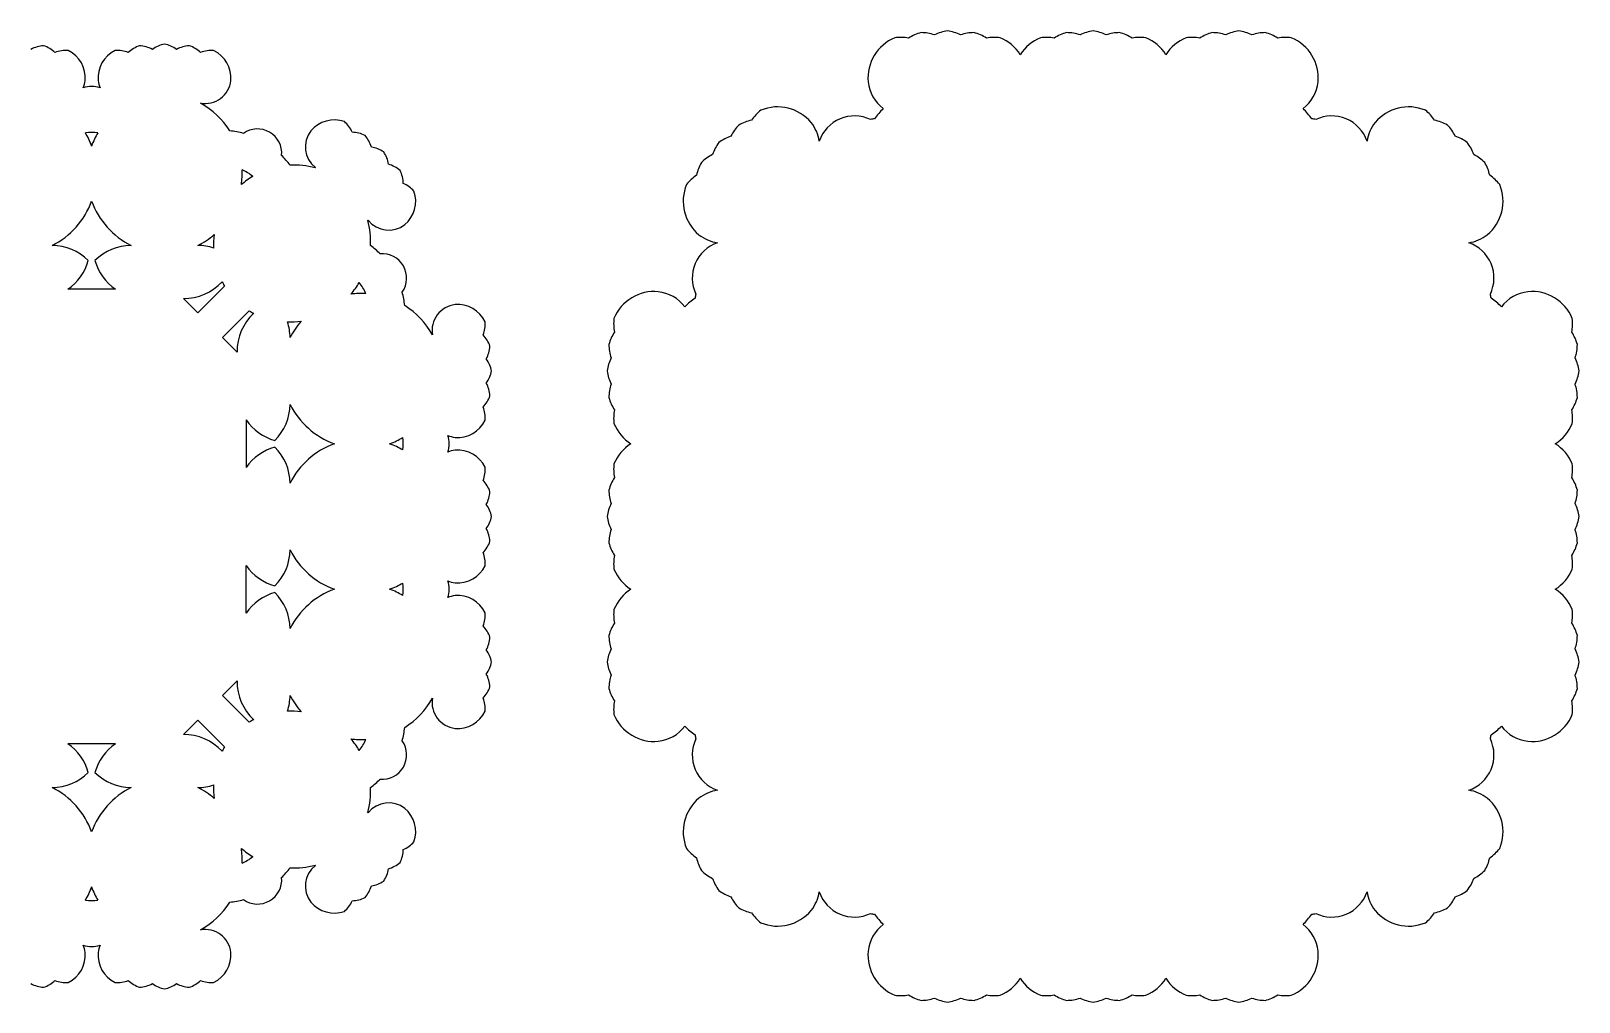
# Model space of a CAD drawing. Extents: x 130 to 830, y -237 to -14.
# Drawn here: x 473.9 to 829.7, y -236.9 to -13.6 of the extents above; entities that cross this region are included whole.
import ezdxf

# ---------------------------------------------------------------- set-up
doc = ezdxf.new("R2010")
doc.units = 0
doc.layers.get('0').update_dxf_attribs({"linetype": 'CONTINUOUS'})

msp = doc.modelspace()

# ---------------------------------------------------------------- linework, layer by layer
for p, q in [((539.212903, -44.950945), (539.16661, -45.04434)), ((551.357747, -57.095789), (551.264353, -57.142082)), ((493.271197, -72.97894), (482.328835, -72.97894)), ((518.367742, -72.284096), (512.223821, -78.428017)), ((508.881669, -75.085864), (512.223821, -78.428017)), ((524.024596, -77.94095), (517.880676, -84.084871)), ((521.222828, -87.427024), (517.880676, -84.084871)), ((523.329752, -103.037496), (523.329752, -113.979857)), ((523.329752, -147.446117), (523.329752, -136.503755)), ((521.222828, -163.056589), (517.880676, -166.398741)), ((524.024596, -172.542662), (517.880676, -166.398741)), ((508.881669, -175.397748), (512.223821, -172.055596)), ((518.367742, -178.199516), (512.223821, -172.055596)), ((493.271197, -177.504672), (482.328835, -177.504672)), ((551.357747, -193.387823), (551.264353, -193.34153)), ((539.212903, -205.532667), (539.16661, -205.439273))]:
    msp.add_line(p, q)
for centre, radius, start, end in [((681.013297, -23.620066), 10.011398, 105.012562, 123.009727), ((678.364352, -23.96161), 10.011398, 71.68415, 89.681316), ((685.846159, -23.481262), 10.011398, 97.665623, 115.662789), ((683.175287, -23.481262), 10.011398, 64.337211, 82.334377), ((690.657093, -23.96161), 10.011398, 90.318684, 108.31585), ((688.008149, -23.620066), 10.011398, 56.990273, 74.987438), ((714.479556, -23.620066), 10.011398, 105.012562, 123.009727), ((711.830612, -23.96161), 10.011398, 71.68415, 89.681316), ((719.312418, -23.481262), 10.011398, 97.665623, 115.662789), ((716.641546, -23.481262), 10.011398, 64.337211, 82.334377), ((724.123353, -23.96161), 10.011398, 90.318684, 108.31585), ((721.474408, -23.620066), 10.011398, 56.990273, 74.987438), ((747.945816, -23.620066), 10.011398, 105.012562, 123.009727), ((745.296871, -23.96161), 10.011398, 71.68415, 89.681316), ((752.778678, -23.481262), 10.011398, 97.665623, 115.662789), ((750.107806, -23.481262), 10.011398, 64.337211, 82.334377), ((757.589612, -23.96161), 10.011398, 90.318684, 108.31585), ((754.940668, -23.620066), 10.011398, 56.990273, 74.987438), ((477.213257, -23.96161), 7.011398, 93.633069, 118.646335), ((474.564312, -23.620066), 7.011398, 46.659787, 71.673054), ((501.03572, -23.620066), 7.011398, 108.326946, 133.340213), ((498.386775, -23.96161), 7.011398, 61.353665, 86.366931), ((505.868582, -23.481262), 7.011398, 100.980008, 125.993274), ((503.197709, -23.481262), 7.011398, 54.006726, 79.019992), ((510.679516, -23.96161), 7.011398, 93.633069, 118.646335), ((508.030572, -23.620066), 7.011398, 46.659787, 71.673054), ((676.237862, -24.375744), 10.011398, 112.3595, 185.272749), ((673.654341, -25.053223), 10.011398, 79.031089, 97.028255), ((695.367104, -25.053223), 10.011398, 82.971745, 100.968911), ((692.783583, -24.375744), 10.011398, 32.321234, 67.6405), ((709.704122, -24.375744), 10.011398, 112.3595, 147.678766), ((707.120601, -25.053223), 10.011398, 79.031089, 97.028255), ((728.833364, -25.053223), 10.011398, 82.971745, 100.968911), ((726.249843, -24.375744), 10.011398, 32.321234, 67.6405), ((743.170381, -24.375744), 10.011398, 112.3595, 147.678766), ((740.58686, -25.053223), 10.011398, 79.031089, 97.028255), ((762.299623, -25.053223), 10.011398, 82.971745, 100.968911), ((759.716102, -24.375744), 10.011398, 354.727251, 67.6405), ((481.923268, -25.053223), 7.011398, 86.28613, 111.299396), ((479.339747, -24.375744), 7.011398, 355.018735, 64.326115), ((496.260285, -24.375744), 7.011398, 115.673885, 184.981265), ((493.676764, -25.053223), 7.011398, 68.700604, 93.71387), ((515.389527, -25.053223), 7.011398, 86.28613, 111.299396), ((512.806006, -24.375744), 7.011398, 355.018735, 64.326115), ((480.361729, -24.257599), 6.007082, 336.415918, 353.049337), ((487.800016, -31.898979), 5.583255, 69.744609, 110.255391), ((495.238302, -24.257599), 6.007082, 186.950663, 203.584082), ((513.827989, -24.257599), 6.007082, 260.547539, 353.049337), ((675.21588, -24.257599), 9.007082, 186.618661, 232.452406), ((760.738085, -24.257599), 9.007082, 307.547594, 353.381339), ((503.884805, -46.377348), 18.506069, 32.065585, 61.054058), ((647.779641, -39.691223), 10.011398, 127.971745, 145.968911), ((645.473766, -41.038998), 10.011398, 39.727251, 112.6405), ((685.159063, -46.377348), 21.506069, 135.854873, 144.081401), ((750.794901, -46.377348), 21.506069, 35.918599, 44.145127), ((790.480199, -41.038998), 10.011398, 67.3595, 140.272749), ((788.174323, -39.691223), 10.011398, 34.031089, 52.028255), ((543.570103, -41.038998), 7.011398, 70.673885, 139.981265), ((541.264227, -39.691223), 7.011398, 23.700604, 48.71387), ((643.677274, -42.249817), 10.011398, 135.318684, 153.31585), ((641.562679, -43.881396), 10.011398, 101.990273, 119.987438), ((646.112876, -40.232806), 9.007082, 8.525566, 38.381339), ((663.137282, -41.688369), 8.583255, 64.592636, 161.02517), ((671.494337, -56.163213), 22.71411, 99.507881, 101.875909), ((764.459628, -56.163213), 22.71411, 78.124091, 80.492119), ((772.816683, -41.688369), 8.583255, 18.97483, 115.407364), ((789.841089, -40.232806), 9.007082, 141.618661, 171.474434), ((794.391285, -43.881396), 10.011398, 60.012562, 78.009727), ((792.276691, -42.249817), 10.011398, 26.68415, 44.681316), ((487.800016, -48.613089), 11.71411, 82.964917, 97.035083), ((470.418546, -46.377348), 18.506069, 20.077224, 30.491512), ((505.181486, -46.377348), 18.506069, 149.508488, 159.922776), ((517.549532, -56.163213), 19.71411, 74.904842, 84.12451), ((525.906587, -41.688369), 5.583255, 354.741205, 125.258795), ((542.930993, -40.232806), 6.007082, 141.950663, 231.760422), ((547.481189, -43.881396), 7.011398, 63.326946, 88.340213), ((545.366595, -42.249817), 7.011398, 16.353665, 41.366931), ((638.04718, -47.200596), 10.011398, 109.337211, 127.334377), ((797.906785, -47.200596), 10.011398, 52.665623, 70.662789), ((517.549532, -56.163213), 19.71411, 36.552564, 45.095158), ((550.996688, -47.200596), 7.011398, 55.980008, 80.993274), ((549.108096, -45.312004), 7.011398, 9.006726, 34.019992), ((634.984993, -50.942097), 10.011398, 116.68415, 134.681316), ((639.935772, -45.312004), 10.011398, 142.665623, 160.662789), ((796.018193, -45.312004), 10.011398, 19.337211, 37.334377), ((800.968972, -50.942097), 10.011398, 45.318684, 63.31585), ((503.884805, -46.377348), 18.506069, 352.148399, 2.758712), ((517.549532, -56.163213), 11.71411, 51.432552, 65.703374), ((534.320861, -62.904724), 18.506069, 74.820345, 92.895332), ((554.058875, -50.942097), 7.011398, 48.633069, 73.646335), ((552.427297, -48.827503), 7.011398, 1.659787, 26.673054), ((636.616572, -48.827503), 10.011398, 150.012562, 168.009727), ((799.337393, -48.827503), 10.011398, 11.990273, 29.987438), ((534.320861, -62.904724), 18.506069, 120.772741, 130.845943), ((556.617469, -55.044465), 7.011398, 41.28613, 66.299396), ((633.774175, -52.73859), 10.011398, 157.3595, 230.272749), ((632.426399, -55.044465), 10.011398, 124.031089, 142.028255), ((802.17979, -52.73859), 10.011398, 309.727251, 22.6405), ((803.527565, -55.044465), 10.011398, 37.971745, 55.968911), ((470.418546, -46.377348), 18.506069, 296.754963, 339.922776), ((505.181486, -46.377348), 18.506069, 200.077224, 243.245037), ((555.269694, -52.73859), 7.011398, 310.018735, 19.326115), ((503.884805, -46.377348), 18.506069, 296.754963, 310.845943), ((534.320861, -62.904724), 18.506069, 172.148399, 181.85427), ((533.403969, -61.987832), 18.506069, 357.104668, 15.179655), ((556.075886, -53.3777), 6.007082, 218.239578, 308.049337), ((632.967982, -53.3777), 9.007082, 231.618661, 261.474434), ((802.985982, -53.3777), 9.007082, 278.525566, 308.381339), ((478.618179, -74.818423), 11.91699, 45.052971, 89.368461), ((496.981853, -74.818423), 11.91699, 90.631539, 134.947029), ((512.084438, -74.818423), 11.91699, 71.709123, 89.368461), ((540.145479, -78.759161), 19.71411, 44.904842, 53.447436), ((634.423545, -70.402106), 8.583255, 108.97483, 205.407364), ((801.530419, -70.402106), 8.583255, 334.592636, 71.02517), ((475.561645, -63.169771), 11.91699, 304.601177, 344.352245), ((500.038386, -63.169771), 11.91699, 195.647755, 235.398823), ((554.620323, -70.402106), 5.583255, 324.741205, 95.258795), ((509.027905, -63.169771), 11.91699, 269.296893, 317.382938), ((534.320861, -62.904724), 18.506069, 206.765362, 210.452696), ((533.403969, -61.987832), 18.506069, 319.154057, 329.227259), ((549.931344, -92.423887), 18.506069, 87.241288, 97.851601), ((540.145479, -78.759161), 11.71411, 24.296626, 38.567448), ((540.145479, -78.759161), 19.71411, 5.87549, 15.095158), ((617.11092, -83.502686), 10.011398, 84.727251, 157.6405), ((616.992775, -82.480703), 9.007082, 37.547594, 83.381339), ((648.898389, -78.759161), 22.71411, 168.124091, 170.492119), ((787.055575, -78.759161), 22.71411, 9.507881, 11.875909), ((818.96119, -82.480703), 9.007082, 96.618661, 142.452406), ((818.843045, -83.502686), 10.011398, 22.3595, 95.272749), ((533.403969, -61.987832), 18.506069, 239.547304, 243.234638), ((549.931344, -92.423887), 18.506069, 28.945942, 57.934415), ((572.051094, -82.480703), 6.007082, 96.950663, 189.452461), ((571.932949, -83.502686), 7.011398, 25.673885, 94.981265), ((639.112524, -92.423887), 21.506069, 125.918599, 134.145127), ((796.84144, -92.423887), 21.506069, 45.854873, 54.081401), ((533.138921, -87.280787), 11.91699, 132.617062, 180.703107), ((533.403969, -61.987832), 18.506069, 268.14573, 277.851601), ((521.490269, -84.224254), 11.91699, 0.631539, 18.290877), ((549.931344, -92.423887), 18.506069, 139.154057, 153.245037), ((571.25547, -80.919165), 7.011398, 338.700604, 3.71387), ((617.788399, -80.919165), 10.011398, 172.971745, 190.968911), ((818.165566, -80.919165), 10.011398, 349.031089, 7.028255), ((572.688626, -88.278121), 7.011398, 18.326946, 43.340213), ((616.355242, -88.278121), 10.011398, 146.990273, 164.987438), ((819.598722, -88.278121), 10.011398, 15.012562, 33.009727), ((572.347083, -85.629176), 7.011398, 331.353665, 356.366931), ((616.216438, -93.110983), 10.011398, 154.337211, 172.334377), ((616.696786, -85.629176), 10.011398, 180.318684, 198.31585), ((819.257179, -85.629176), 10.011398, 341.68415, 359.681316), ((819.737527, -93.110983), 10.011398, 7.665623, 25.662789), ((572.82743, -93.110983), 7.011398, 10.980008, 35.993274), ((572.82743, -90.440111), 7.011398, 324.006726, 349.019992), ((616.216438, -90.440111), 10.011398, 187.665623, 205.662789), ((819.737527, -90.440111), 10.011398, 334.337211, 352.334377), ((572.347083, -97.921917), 7.011398, 3.633069, 28.646335), ((616.696786, -97.921917), 10.011398, 161.68415, 179.681316), ((819.257179, -97.921917), 10.011398, 0.318684, 18.31585), ((521.490269, -99.326839), 11.91699, 315.052971, 359.368461), ((549.931344, -91.127206), 18.506069, 206.754963, 249.922776), ((572.688626, -95.272973), 7.011398, 316.659787, 341.673054), ((616.355242, -95.272973), 10.011398, 195.012562, 213.009727), ((819.598722, -95.272973), 10.011398, 326.990273, 344.987438), ((533.138921, -96.270306), 11.91699, 214.601177, 254.352245), ((571.932949, -100.048407), 7.011398, 265.018735, 334.326115), ((571.25547, -102.631928), 7.011398, 356.28613, 21.299396), ((617.788399, -102.631928), 10.011398, 169.031089, 187.028255), ((818.165566, -102.631928), 10.011398, 352.971745, 10.968911), ((564.409714, -108.508676), 5.583255, 339.744609, 20.255391), ((572.051094, -101.07039), 6.007082, 246.415918, 263.049337), ((617.11092, -100.048407), 10.011398, 202.3595, 237.678766), ((818.843045, -100.048407), 10.011398, 302.321234, 337.6405), ((533.138921, -120.747047), 11.91699, 105.647755, 145.398823), ((521.490269, -117.690514), 11.91699, 0.631539, 44.947029), ((549.931344, -125.890147), 18.506069, 110.077224, 153.245037), ((549.931344, -91.127206), 18.506069, 290.077224, 300.491512), ((549.931344, -125.890147), 18.506069, 59.508488, 69.922776), ((547.695604, -108.508676), 11.71411, 352.964917, 7.035083), ((572.051094, -115.946963), 6.007082, 96.950663, 113.584082), ((571.932949, -116.968946), 7.011398, 25.673885, 94.981265), ((617.11092, -116.968946), 10.011398, 122.321234, 157.6405), ((818.843045, -116.968946), 10.011398, 22.3595, 57.678766), ((617.788399, -114.385425), 10.011398, 172.971745, 190.968911), ((818.165566, -114.385425), 10.011398, 349.031089, 7.028255), ((572.688626, -121.74438), 7.011398, 18.326946, 43.340213), ((571.25547, -114.385425), 7.011398, 338.700604, 3.71387), ((616.355242, -121.74438), 10.011398, 146.990273, 164.987438), ((819.598722, -121.74438), 10.011398, 15.012562, 33.009727), ((572.347083, -119.095436), 7.011398, 331.353665, 356.366931), ((616.696786, -119.095436), 10.011398, 180.318684, 198.31585), ((819.257179, -119.095436), 10.011398, 341.68415, 359.681316), ((572.82743, -126.577242), 7.011398, 10.980008, 35.993274), ((616.216438, -126.577242), 10.011398, 154.337211, 172.334377), ((819.737527, -126.577242), 10.011398, 7.665623, 25.662789), ((572.82743, -123.90637), 7.011398, 324.006726, 349.019992), ((572.347083, -131.388177), 7.011398, 3.633069, 28.646335), ((616.216438, -123.90637), 10.011398, 187.665623, 205.662789), ((819.737527, -123.90637), 10.011398, 334.337211, 352.334377), ((572.688626, -128.739232), 7.011398, 316.659787, 341.673054), ((616.355242, -128.739232), 10.011398, 195.012562, 213.009727), ((616.696786, -131.388177), 10.011398, 161.68415, 179.681316), ((819.598722, -128.739232), 10.011398, 326.990273, 344.987438), ((819.257179, -131.388177), 10.011398, 0.318684, 18.31585), ((521.490269, -132.793099), 11.91699, 315.052971, 359.368461), ((549.931344, -124.593466), 18.506069, 206.754963, 249.922776), ((571.25547, -136.098188), 7.011398, 356.28613, 21.299396), ((617.788399, -136.098188), 10.011398, 169.031089, 187.028255), ((818.165566, -136.098188), 10.011398, 352.971745, 10.968911), ((533.138921, -129.736565), 11.91699, 214.601177, 254.352245), ((571.932949, -133.514667), 7.011398, 265.018735, 334.326115), ((617.11092, -133.514667), 10.011398, 202.3595, 237.678766), ((818.843045, -133.514667), 10.011398, 302.321234, 337.6405), ((549.931344, -159.356406), 18.506069, 110.077224, 153.245037), ((549.931344, -124.593466), 18.506069, 290.077224, 300.491512), ((549.931344, -159.356406), 18.506069, 59.508488, 69.922776), ((547.695604, -141.974936), 11.71411, 352.964917, 7.035083), ((564.409714, -141.974936), 5.583255, 339.744609, 20.255391), ((572.051094, -134.536649), 6.007082, 246.415918, 263.049337), ((617.11092, -150.435205), 10.011398, 122.321234, 157.6405), ((818.843045, -150.435205), 10.011398, 22.3595, 57.678766), ((533.138921, -154.213306), 11.91699, 105.647755, 145.398823), ((521.490269, -151.156773), 11.91699, 0.631539, 44.947029), ((572.051094, -149.413222), 6.007082, 96.950663, 113.584082), ((571.932949, -150.435205), 7.011398, 25.673885, 94.981265), ((571.25547, -147.851684), 7.011398, 338.700604, 3.71387), ((617.788399, -147.851684), 10.011398, 172.971745, 190.968911), ((818.165566, -147.851684), 10.011398, 349.031089, 7.028255), ((572.688626, -155.21064), 7.011398, 18.326946, 43.340213), ((616.355242, -155.21064), 10.011398, 146.990273, 164.987438), ((616.696786, -152.561695), 10.011398, 180.318684, 198.31585), ((819.598722, -155.21064), 10.011398, 15.012562, 33.009727), ((819.257179, -152.561695), 10.011398, 341.68415, 359.681316), ((572.82743, -160.043502), 7.011398, 10.980008, 35.993274), ((572.347083, -152.561695), 7.011398, 331.353665, 356.366931), ((616.216438, -160.043502), 10.011398, 154.337211, 172.334377), ((819.737527, -160.043502), 10.011398, 7.665623, 25.662789), ((572.82743, -157.372629), 7.011398, 324.006726, 349.019992), ((616.216438, -157.372629), 10.011398, 187.665623, 205.662789), ((819.737527, -157.372629), 10.011398, 334.337211, 352.334377), ((533.138921, -163.202825), 11.91699, 179.296893, 227.382938), ((572.347083, -164.854436), 7.011398, 3.633069, 28.646335), ((616.696786, -164.854436), 10.011398, 161.68415, 179.681316), ((819.257179, -164.854436), 10.011398, 0.318684, 18.31585), ((521.490269, -166.259358), 11.91699, 341.709123, 359.368461), ((549.931344, -158.059725), 18.506069, 206.754963, 220.845943), ((549.931344, -158.059725), 18.506069, 302.065585, 331.054058), ((572.051094, -168.002909), 6.007082, 170.547539, 263.049337), ((572.688626, -162.205492), 7.011398, 316.659787, 341.673054), ((571.25547, -169.564447), 7.011398, 356.28613, 21.299396), ((616.355242, -162.205492), 10.011398, 195.012562, 213.009727), ((819.598722, -162.205492), 10.011398, 326.990273, 344.987438), ((533.403969, -188.49578), 18.506069, 82.148399, 91.85427), ((571.932949, -166.980926), 7.011398, 265.018735, 334.326115), ((617.788399, -169.564447), 10.011398, 169.031089, 187.028255), ((818.165566, -169.564447), 10.011398, 352.971745, 10.968911), ((533.403969, -188.49578), 18.506069, 116.765362, 120.452696), ((540.145479, -171.724452), 19.71411, 344.904842, 354.12451), ((617.11092, -166.980926), 10.011398, 202.3595, 275.272749), ((616.992775, -168.002909), 9.007082, 276.618661, 322.452406), ((639.112524, -158.059725), 21.506069, 225.854873, 234.081401), ((796.84144, -158.059725), 21.506069, 305.918599, 314.145127), ((818.96119, -168.002909), 9.007082, 217.547594, 263.381339), ((818.843045, -166.980926), 10.011398, 264.727251, 337.6405), ((475.561645, -187.313841), 11.91699, 15.647755, 55.398823), ((500.038386, -187.313841), 11.91699, 124.601177, 164.352245), ((509.027905, -187.313841), 11.91699, 42.617062, 90.703107), ((549.931344, -158.059725), 18.506069, 262.148399, 272.758712), ((533.403969, -188.49578), 18.506069, 30.772741, 40.845943), ((540.145479, -171.724452), 11.71411, 321.432552, 335.703374), ((554.620323, -180.081507), 5.583255, 264.741205, 35.258795), ((634.423545, -180.081507), 8.583255, 154.592636, 251.02517), ((648.898389, -171.724452), 22.71411, 189.507881, 191.875909), ((801.530419, -180.081507), 8.583255, 288.97483, 25.407364), ((787.055575, -171.724452), 22.71411, 348.124091, 350.492119), ((534.320861, -187.578889), 18.506069, 149.547304, 153.234638), ((478.618179, -175.665189), 11.91699, 270.631539, 314.947029), ((496.981853, -175.665189), 11.91699, 225.052971, 269.368461), ((470.418546, -204.106264), 18.506069, 20.077224, 63.245037), ((505.181486, -204.106264), 18.506069, 116.754963, 159.922776), ((503.884805, -204.106264), 18.506069, 49.154057, 63.245037), ((512.084438, -175.665189), 11.91699, 270.631539, 288.290877), ((534.320861, -187.578889), 18.506069, 178.14573, 187.851601), ((533.403969, -188.49578), 18.506069, 344.820345, 2.895332), ((540.145479, -171.724452), 19.71411, 306.552564, 315.095158), ((632.967982, -197.105913), 9.007082, 98.525566, 128.381339), ((802.985982, -197.105913), 9.007082, 51.618661, 81.474434), ((556.075886, -197.105913), 6.007082, 51.950663, 141.760422), ((633.774175, -197.745023), 10.011398, 129.727251, 202.6405), ((802.17979, -197.745023), 10.011398, 337.3595, 50.272749), ((555.269694, -197.745023), 7.011398, 340.673885, 49.981265), ((503.884805, -204.106264), 18.506069, 357.241288, 7.851601), ((534.320861, -187.578889), 18.506069, 229.154057, 239.227259), ((552.427297, -201.656109), 7.011398, 333.326946, 358.340213), ((556.617469, -195.439147), 7.011398, 293.700604, 318.71387), ((632.426399, -195.439147), 10.011398, 217.971745, 235.968911), ((803.527565, -195.439147), 10.011398, 304.031089, 322.028255), ((517.549532, -194.320399), 11.71411, 294.296626, 308.567448), ((517.549532, -194.320399), 19.71411, 314.904842, 323.447436), ((534.320861, -187.578889), 18.506069, 267.104668, 285.179655), ((542.930993, -210.250806), 6.007082, 128.239578, 218.049337), ((549.108096, -205.171608), 7.011398, 325.980008, 350.993274), ((554.058875, -199.541515), 7.011398, 286.353665, 311.366931), ((636.616572, -201.656109), 10.011398, 191.990273, 209.987438), ((799.337393, -201.656109), 10.011398, 330.012562, 348.009727), ((525.906587, -208.795243), 5.583255, 234.741205, 5.258795), ((550.996688, -203.283016), 7.011398, 279.006726, 304.019992), ((634.984993, -199.541515), 10.011398, 225.318684, 243.31585), ((639.935772, -205.171608), 10.011398, 199.337211, 217.334377), ((796.018193, -205.171608), 10.011398, 322.665623, 340.662789), ((800.968972, -199.541515), 10.011398, 296.68415, 314.681316), ((470.418546, -204.106264), 18.506069, 329.508488, 339.922776), ((505.181486, -204.106264), 18.506069, 200.077224, 210.491512), ((517.549532, -194.320399), 19.71411, 275.87549, 285.095158), ((547.481189, -206.602216), 7.011398, 271.659787, 296.673054), ((545.366595, -208.233795), 7.011398, 318.633069, 343.646335), ((638.04718, -203.283016), 10.011398, 232.665623, 250.662789), ((643.677274, -208.233795), 10.011398, 206.68415, 224.681316), ((646.112876, -210.250806), 9.007082, 321.618661, 351.474434), ((663.137282, -208.795243), 8.583255, 198.97483, 295.407364), ((772.816683, -208.795243), 8.583255, 244.592636, 341.02517), ((789.841089, -210.250806), 9.007082, 188.525566, 218.381339), ((792.276691, -208.233795), 10.011398, 315.318684, 333.31585), ((797.906785, -203.283016), 10.011398, 289.337211, 307.334377), ((487.800016, -201.870524), 11.71411, 262.964917, 277.035083), ((503.884805, -204.106264), 18.506069, 298.945942, 327.934415), ((543.570103, -209.444614), 7.011398, 220.018735, 289.326115), ((541.264227, -210.792389), 7.011398, 311.28613, 336.299396), ((641.562679, -206.602216), 10.011398, 240.012562, 258.009727), ((647.779641, -210.792389), 10.011398, 214.031089, 232.028255), ((645.473766, -209.444614), 10.011398, 247.3595, 320.272749), ((671.494337, -194.320399), 22.71411, 258.124091, 260.492119), ((685.159063, -204.106264), 21.506069, 215.918599, 224.145127), ((750.794901, -204.106264), 21.506069, 315.854873, 324.081401), ((764.459628, -194.320399), 22.71411, 279.507881, 281.875909), ((790.480199, -209.444614), 10.011398, 219.727251, 292.6405), ((788.174323, -210.792389), 10.011398, 307.971745, 325.968911), ((794.391285, -206.602216), 10.011398, 281.990273, 299.987438), ((513.827989, -226.226014), 6.007082, 6.950663, 99.452461), ((675.21588, -226.226014), 9.007082, 127.547594, 173.381339), ((760.738085, -226.226014), 9.007082, 6.618661, 52.452406), ((480.361729, -226.226014), 6.007082, 6.950663, 23.584082), ((487.800016, -218.584634), 5.583255, 249.744609, 290.255391), ((495.238302, -226.226014), 6.007082, 156.415918, 173.049337), ((479.339747, -226.107869), 7.011398, 295.673885, 4.981265), ((496.260285, -226.107869), 7.011398, 175.018735, 244.326115), ((512.806006, -226.107869), 7.011398, 295.673885, 4.981265), ((676.237862, -226.107869), 10.011398, 174.727251, 247.6405), ((759.716102, -226.107869), 10.011398, 292.3595, 5.272749), ((477.213257, -226.522002), 7.011398, 241.353665, 266.366931), ((474.564312, -226.863546), 7.011398, 288.326946, 313.340213), ((481.923268, -225.43039), 7.011398, 248.700604, 273.71387), ((493.676764, -225.43039), 7.011398, 266.28613, 291.299396), ((501.03572, -226.863546), 7.011398, 226.659787, 251.673054), ((498.386775, -226.522002), 7.011398, 273.633069, 298.646335), ((505.868582, -227.00235), 7.011398, 234.006726, 259.019992), ((503.197709, -227.00235), 7.011398, 280.980008, 305.993274), ((510.679516, -226.522002), 7.011398, 241.353665, 266.366931), ((508.030572, -226.863546), 7.011398, 288.326946, 313.340213), ((515.389527, -225.43039), 7.011398, 248.700604, 273.71387), ((692.783583, -226.107869), 10.011398, 292.3595, 327.678766), ((709.704122, -226.107869), 10.011398, 212.321234, 247.6405), ((726.249843, -226.107869), 10.011398, 292.3595, 327.678766), ((743.170381, -226.107869), 10.011398, 212.321234, 247.6405), ((673.654341, -225.43039), 10.011398, 262.971745, 280.968911), ((681.013297, -226.863546), 10.011398, 236.990273, 254.987438), ((678.364352, -226.522002), 10.011398, 270.318684, 288.31585), ((685.846159, -227.00235), 10.011398, 244.337211, 262.334377), ((683.175287, -227.00235), 10.011398, 277.665623, 295.662789), ((690.657093, -226.522002), 10.011398, 251.68415, 269.681316), ((688.008149, -226.863546), 10.011398, 285.012562, 303.009727), ((695.367104, -225.43039), 10.011398, 259.031089, 277.028255), ((707.120601, -225.43039), 10.011398, 262.971745, 280.968911), ((714.479556, -226.863546), 10.011398, 236.990273, 254.987438), ((711.830612, -226.522002), 10.011398, 270.318684, 288.31585), ((719.312418, -227.00235), 10.011398, 244.337211, 262.334377), ((716.641546, -227.00235), 10.011398, 277.665623, 295.662789), ((724.123353, -226.522002), 10.011398, 251.68415, 269.681316), ((721.474408, -226.863546), 10.011398, 285.012562, 303.009727), ((728.833364, -225.43039), 10.011398, 259.031089, 277.028255), ((740.58686, -225.43039), 10.011398, 262.971745, 280.968911), ((747.945816, -226.863546), 10.011398, 236.990273, 254.987438), ((745.296871, -226.522002), 10.011398, 270.318684, 288.31585), ((752.778678, -227.00235), 10.011398, 244.337211, 262.334377), ((750.107806, -227.00235), 10.011398, 277.665623, 295.662789), ((757.589612, -226.522002), 10.011398, 251.68415, 269.681316), ((754.940668, -226.863546), 10.011398, 285.012562, 303.009727), ((762.299623, -225.43039), 10.011398, 259.031089, 277.028255)]:
    msp.add_arc(centre, radius, start, end)

doc.saveas('drawing.dxf')
